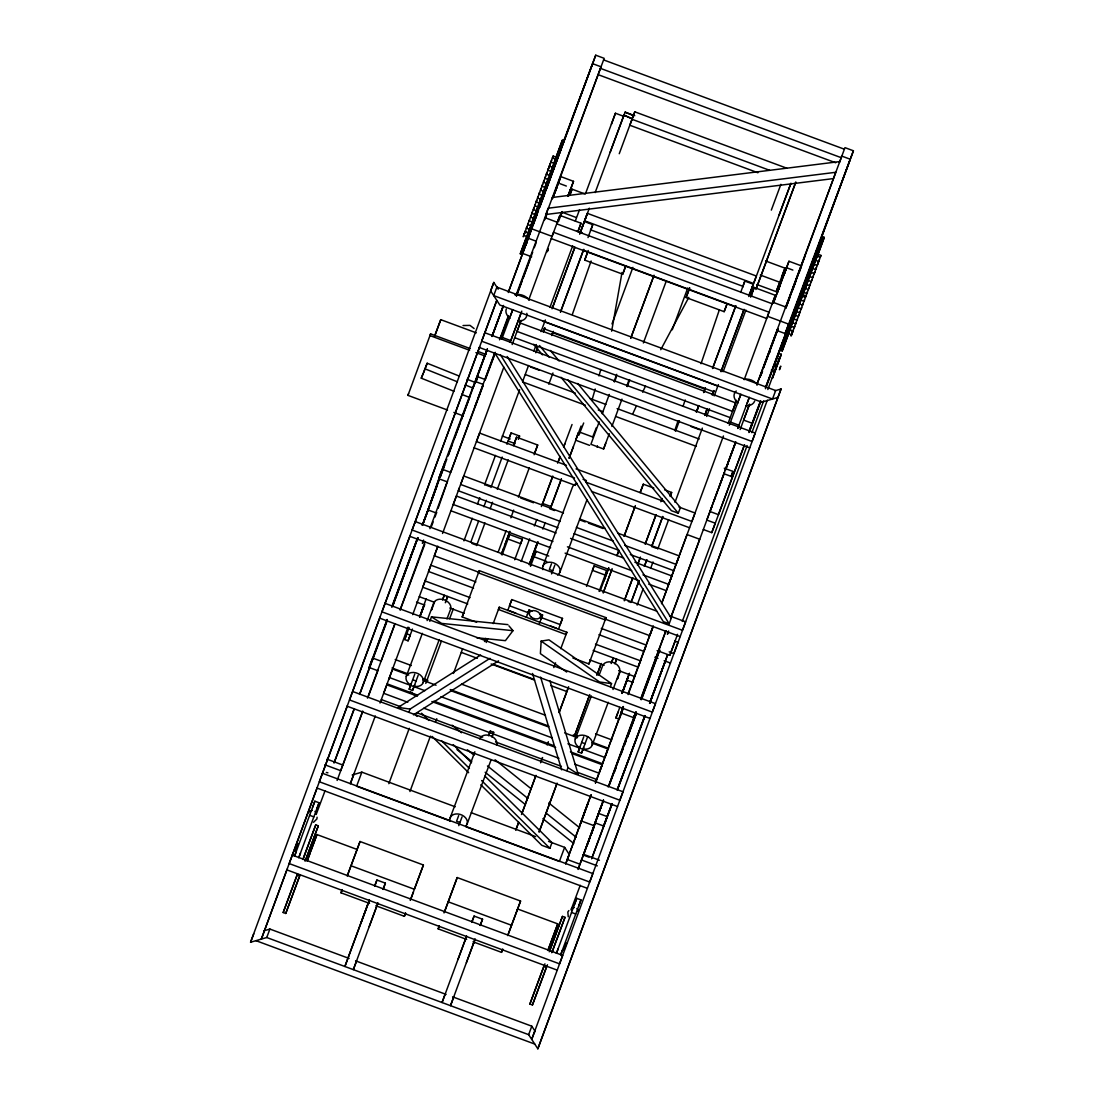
<?xml version="1.0" encoding="UTF-8"?>
<svg xmlns="http://www.w3.org/2000/svg" width="1104" height="1104" viewBox="0 0 1104 1104"><rect width="100%" height="100%" fill="white"/><g stroke="black" fill="none" stroke-linecap="round" stroke-linejoin="round"><path stroke-width="1.5" d="M610.429 686.605L611.533 683.638L548.964 639.865L541.153 641.107L540.394 653.651L566.683 672.046M317.083 817.208L316.917 818.933L313.508 822.301M611.644 331.2L622.007 272.481M591.91 400.462L595.194 389.022M598.948 375.953L600.824 369.426M623.953 115.106L632.219 118.832L623.953 115.106L610.195 152.186M483.221 384.427L475.976 381.749L476.693 379.79M485.056 379.472L477.811 376.781L477.094 378.741M723.893 473.699L731.124 476.39L731.842 474.43M732.242 473.381L732.973 471.422L724.279 468.206M701.012 363.74L719.297 310.017M674.765 430.477L678.063 420.831M683.017 406.369L685.211 399.938M440.758 473.243L428.007 509.938L436.453 513.07M432.23 498.622L444.995 461.941M438.122 508.282L447.548 481.165M572.3 314.543L591.109 260.999M410.233 900.395L423.412 865.012L360.042 841.51L357.103 849.473L316.972 834.569L307.064 861.134M557.989 184.34L558.431 183.112L554.553 193.476M562.157 211.899L561.715 213.127L561.977 212.423M419.865 616.349L426.158 598.837M432.313 607.931L431.623 609.863L434.617 601.763M618.185 676.876L617.495 678.808L620.489 670.708M622.063 693.16L628.935 674.047M629.515 673.247L622.435 692.608L627.776 678.049M792.879 270.08L786.545 267.734L783.964 274.772M507.73 935.571L517.624 908.992L557.755 923.882L548.371 949.274M579.462 826.468L588.28 802.208L567.29 859.505L579.959 864.211L603.446 799.876M592.13 831.174L600.949 806.9L593.966 825.668L581.297 820.976L590.778 795.17M611.423 124.2L615.439 113.243L623.525 116.237M581.518 229.204L587.369 213.348L756.35 276.028L754.156 282.003M585.189 219.337L587.369 213.348M634.759 115.713L625.099 112.139L633.006 115.52M590.53 230.805L592.779 224.65L584.333 221.518L580.152 232.834M786.862 168.236L634.786 111.821L629.832 125.249L757.896 172.748M632.606 117.797L634.786 111.821M622.725 274.192L625.651 266.216L622.725 274.192L584.706 260.089L588.211 250.525M502.32 551.945L503.479 548.771M505.232 544.024L509.869 531.341L501.313 554.291M686.136 297.569L689.641 288.006L686.136 297.569L724.155 311.673L727.122 303.71L724.155 311.673M604.081 580.69L608.718 568.008M742.606 287.206L744.855 281.065L753.314 284.197L749.119 295.513M750.499 291.884L753.577 283.48L584.596 220.8M305.118 853.53L304.607 854.924L305.008 853.861M597.457 446.071L597.085 447.134L597.374 446.333M713.529 391.354L713.819 390.568L712.204 394.928M595.387 782.874L623.194 707.195M608.18 786.973L635.863 711.901M447.548 410.053L407.942 395.37L430.601 333.891L470.207 348.588M434.962 335.395L440.758 319.663L476.293 332.842M453.965 391.271L421.259 378.175L427.179 363.23L459.14 376.022M423.688 372.669L427.179 363.23M774.911 390.788L781.066 388.981L537.841 1048.8L528.65 1034.655L266.74 937.517L250.58 942.25L493.805 282.431L498.18 289.165M496.772 300.316L261.344 939.09L287.164 869.179M291.925 856.249L316.958 788.325M322.327 773.766L347.36 705.856M352.714 691.297L380.135 616.901M384.91 603.971L409.943 536.047M414.704 523.117L479.674 346.835M484.435 333.905L496.358 301.558M294.506 856.193L314.847 801.2L319.07 802.76L316.751 809.053M312.529 807.493L314.847 801.2M551.6 160.204L523.765 235.359C521.571 241.307 526.925 226.858 523.765 235.359L527.146 236.601M546.383 174.239L547.046 172.514L546.383 174.266L549.764 175.522L551.269 171.451L547.888 170.209L553.132 156.064L556.499 157.32M520.288 253.796L562.364 140.222L564.047 140.857L521.985 254.431L520.288 253.796L526.208 237.981M527.588 235.414L528.471 233.027L525.104 231.771L525.518 230.681M528.913 231.826L532.528 222.097M532.984 220.869L534.819 215.873M536.227 212.106L535.288 214.645L531.907 213.362L532.404 212.078L531.907 213.389M538.573 205.758L540.477 200.597M542.892 194.097L543.858 191.461L540.477 190.205L541.07 188.66M544.341 190.15L546.797 183.526L543.416 182.27L544.037 180.628M547.294 182.201L548.274 179.524L544.907 178.268M551.752 170.126L553.766 164.689M555.836 157.927L562.364 140.222M319.07 802.76L298.729 857.767L300.509 853.102M377.596 670.625L369.15 667.492L372.628 658.053L381.073 661.186L394.846 624.367M447.175 481.827L438.73 478.694L442.207 469.255L450.653 472.388L482.972 385.945M535.895 241.114L527.45 237.967L530.927 228.528L552.041 236.366L559.894 215.39L581.021 223.229L578.041 231.288M392.651 606.096L417.643 538.283M422.404 525.366L439.061 480.171M440.261 476.942L446.803 459.181M447.989 455.952L487.264 349.402M492.025 336.485L503.327 305.808M508.682 291.29L530.748 231.398M533.066 225.092L538.421 210.56M539.621 207.331L592.572 63.659L601.018 66.792L552.414 198.789M392.845 605.71L417.836 537.896M422.597 524.993L436.867 486.243M440.441 476.555L444.608 465.253M448.183 455.566L452.336 444.263M454.724 437.805L460.078 423.287M461.265 420.058L469.6 397.454L461.748 394.39M474.955 382.922L487.444 349.016M492.205 336.099L503.507 305.435M508.268 292.519L536.834 215.018M539.801 206.959L544.562 194.042M546.342 189.198L595.732 55.2L604.178 58.333L516.092 295.044M283.19 912.525L297.114 874.768L299.639 875.707L285.729 913.463L283.19 912.525L297.625 873.899M303.007 859.492L315.758 824.881L318.297 825.82L305.532 860.43M423.619 540.118L422.418 543.389L423.467 540.574M337.12 780.445L362.705 711.031M367.466 698.128L394.818 623.884M400.09 609.781L425.164 541.567M429.925 528.65L494.758 352.714M499.519 339.811L508.447 315.592M516.534 296.038L521.888 281.506M523.075 278.277L529.616 260.516M544.686 219.779L547.06 213.32M555.629 190.785L556.789 187.639M557.948 184.492L559.687 179.773M510.448 315.896L512.767 309.603L501.754 339.149M521.212 312.736L510.2 342.281M375.291 715.944L350.299 783.771L353.791 774.525M380.052 703.027L408.025 627.141M412.703 614.666L437.791 546.397M442.552 533.48L503.838 367.163M512.173 344.558L521.102 320.339M528.747 299.777L553.573 232.309L769.019 312.211L744.193 379.693M557.52 221.849L559.894 215.39M547.225 251.809L548.384 248.662M567.994 196.277L571.099 187.818L568.408 194.98M404.685 639.575L406.838 633.862L410.219 635.104L408.066 640.831L404.685 639.575L409.142 627.514M568.298 195.491L573.514 181.332L560.846 176.626L557.824 184.713M572.051 189.17L569.733 195.463L572.051 189.17L584.954 193.959M408.066 640.831L412.441 629.073M419.63 617.371L424.405 604.454M429.842 621.317L431.485 616.86L507.909 624.629M414.676 684.825L412.565 690.469L409.198 689.213L414.773 674.13M463.956 540.85L472.277 518.273M477.439 504.155L479.812 497.711M484.573 484.808L495.448 455.4M500.609 441.283L519.625 389.684M522.592 381.625L528.54 365.507M533.881 350.989L536.268 344.545M541.015 331.642L545.362 319.967M549.93 307.464L572.7 245.806M442.538 599.941L444.277 595.222L442.704 599.444M543.292 332.056L543.72 330.896M544.12 329.848L544.838 327.888L543.637 331.159M535.909 352.438L537.703 347.581M543.679 331.421L544.879 328.192M552.055 308.803L574.77 247.379M412.565 690.469L418.154 675.386M445.34 602.756L447.658 596.464L445.561 602.108M369.523 903.389L341.012 892.819L342.185 889.631M347.456 875.306L360.042 841.51M347.194 876.024L357.103 849.445M470.856 542.009L478.625 521.074M483.856 506.736L486.298 500.236M490.949 487.499L502.182 457.042M506.915 444.222L511.124 432.906L519.57 436.039L518.397 439.254M508.765 439.323L511.124 432.906M408.991 712.039L410.081 709.072L489.997 658.343M552.138 334.553L553.325 331.324M560.501 311.935L583.533 249.752M588.004 237.581L592.779 224.65M388.829 783.688L409.267 728.323M425.785 683.404L441.462 640.982M449.632 618.709L453.385 608.635M476.638 545.555L484.973 522.91M490.162 508.723L492.55 502.251M497.311 489.307L508.226 459.83M513.595 445.271L516.575 437.184L537.689 445.022L534.115 454.724M476.624 622.297L462.19 616.943L479.274 570.63L605.999 617.647L588.929 663.959L572.879 657.998M548.812 384.233L552.966 372.986M369.233 900.422L344.89 966.497L369.426 900.022M374.615 886.319L376.933 880.026L385.379 883.159L383.06 889.451M409.943 791.527L430.394 736.161M435.583 721.975L436.77 718.732M453.454 673.454L462.576 648.821M498.166 552.138L506.101 530.748M510.862 517.804L513.664 510.089M518.438 497.145L529.34 467.668M502.044 555.05L509.648 534.543L522.316 539.249L514.726 559.756M377.885 903.155L353.335 969.629L356.495 961.17M484.518 641.534L485.705 638.333M486.229 642.5L487.651 638.678M493.198 623.622L499.256 607.2L566.849 632.275L560.777 648.697M541.374 506.57L542.533 503.424L550.979 506.557M611.975 323.955L632.909 267.375M507.743 610.595L511.814 599.582L562.502 618.378L558.445 629.39M529.175 564.682L536.737 544.244M531.838 557.768L537.662 542.05M576.923 436.687L575.957 439.295L576.26 438.509M577.447 435.293L578.413 432.685L578.11 433.472M530.5 566.338L536.061 551.324L548.743 556.03M404.368 916.32L405.541 913.132L404.368 916.32L375.857 905.735M527.422 614.39L529.051 609.974L532.059 611.092M599.21 421.769L590.916 444.291L603.584 448.997L605.696 443.353M602.177 413.738L609.298 394.432M614.031 381.57L616.736 374.325M614.542 381.901L616.336 377.044M630.701 338.252L654.023 275.213M630.77 338.141L653.389 277.049M488.548 735.775L490.286 731.055L493.667 732.311L491.929 737.03M458.781 825.64L462.052 816.863M551.558 573.901L554.829 565.124M540.946 619.399L542.561 614.997L539.566 613.879M603.584 448.997L609.256 433.706M611.892 426.475L621.966 399.137M626.713 386.262L629.073 379.831M627.224 386.593L629.763 379.831M643.37 342.958L666.098 281.534M466.675 939.435L438.164 928.85L439.337 925.676M444.029 912.939L457.208 877.556L520.564 901.057L517.045 910.607M457.208 877.556L444.401 912.194M672.267 329.779L687.778 287.978M553.822 667.575L555.56 662.855M586.541 586.39L594.131 565.883L606.814 570.589L599.113 591.427M471.767 922.364L474.085 916.072L482.545 919.204L480.212 925.497M475.037 939.2L450.501 1005.675L453.661 997.216M516.148 829.076L518.535 822.604M521.516 814.517L535.826 775.698M540.587 762.767L542.381 757.91M547.142 744.965L548.343 741.736M559.066 712.618L568.601 686.743M603.184 592.931L612.127 568.67M616.888 555.726L618.682 550.882M624.05 536.323L635.366 505.591M515.734 830.332L518.714 822.245M522.289 812.53L536.006 775.339M541.36 760.78L542.561 757.537M559.245 712.259L568.187 687.985M603.364 592.558L611.713 569.912M617.067 555.367L618.861 550.51M624.229 535.951L634.952 506.833M640.32 492.274L643.301 484.187L653.858 488.106M675.551 431.236L679.415 420.748M539.056 832.057L556.94 783.536M574.232 736.63L589.729 694.582M596.878 675.165L601.059 663.849M624.298 600.769L632.647 578.123M637.422 565.179L640.403 557.092M645.164 544.148L655.9 515.044M539.235 831.698L557.12 783.164M574.411 736.258L589.315 695.824M597.057 674.806L601.238 663.476M624.478 600.397L632.827 577.751M637.601 564.806L639.989 558.348M645.343 543.789L656.08 514.671M660.841 501.727L662.041 498.497M696.445 411.971L698.832 405.513L696.431 412.027M703.607 392.582L705.401 387.739M712.577 368.336L735.609 306.153M740.674 292.381L744.855 281.065M566.89 770.606L567.98 767.639L540.587 677.111M473.023 941.781L501.533 952.352L502.706 949.178M507.978 934.853L520.564 901.057M631.378 601.542L639.064 580.704L565.096 553.132M644.391 566.283L646.751 559.866M652.064 545.445L662.704 516.589M632.054 599.858L639.147 580.621M644.46 566.186L646.834 559.783M652.147 545.348L662.786 516.493M670.473 495.655L671.646 492.453L664.608 489.845M583.657 747.505L581.546 753.135L578.165 751.879L583.754 736.81M611.519 662.607L613.258 657.887L611.147 663.532M704.89 415.118L707.278 408.646L704.89 415.159M712.273 394.735L713.86 390.871M721.022 371.468L744.068 309.299M581.546 753.135L587.659 736.658M614.9 663.863L616.639 659.143L615.052 663.38M637.16 605.089L643.094 588.97M650.629 568.408L653.016 561.95M657.763 549.061L668.651 519.639M674.999 502.306L702.337 428.131M706.684 416.456L709.458 408.784M714.219 395.894L718.373 384.606M723.134 371.703L745.904 310.045M750.651 297.142L754.211 287.468L775.339 295.306L772.372 303.365M623.18 708.63L619.275 719.173L615.894 717.931L619.799 707.374M756.847 284.501L776.209 291.677L784.958 268.148L765.596 260.972M635.38 713.087L633.655 717.655L620.986 712.949L623.36 706.532M628.121 693.671L653.126 626.175M782.06 276.014L784.958 268.148M565.745 863.687L591.247 794.687M595.498 782.943L623.47 707.057M628.148 694.568L652.864 627.017M723.451 435.97L661.558 603.709L687.047 534.557L699.715 539.263L670.556 618.019M728.129 423.301L736.547 400.255M783.743 275.407L788.96 261.248L801.628 265.94M729.289 425.219L730.448 422.073L738.893 425.206L737.734 428.352M738.562 400.504L740.881 394.211L729.868 423.757M747.008 403.636L749.326 397.343L737.734 428.449M547.86 950.447L557.755 923.882M577.999 869.428L585.12 850.439M633.655 717.655L635.449 712.839M640.61 699.039L665.795 630.867M578.372 868.503L580.29 863.3M583.271 855.227L603.488 800.345M608.759 786.255L636.125 712.011M640.886 699.094L665.947 630.881M670.625 618.406L735.554 442.042M740.149 429.539L749.23 404.906M756.875 384.358L844.974 147.646L853.42 150.779L777.161 357.696M641.893 698.556L659.737 650.132M769.171 353.349L770.316 350.078M776.871 332.304L778.058 329.061M785.8 308.057L835.769 172.293L548.15 208.214L545.831 214.507L833.451 178.586M839.482 162.398L841.8 156.106L850.259 159.238L773.987 366.183M529.892 1004.033L543.817 966.276L546.342 967.214L532.432 1004.971L529.892 1004.033L544.934 963.806M549.709 950.999L562.46 916.389L565 917.327L556.871 939.352M668.624 631.005L667.423 634.262L667.796 633.282M552.235 951.938L554.249 946.307M578.662 906.205L580.98 899.912L576.757 898.352L556.416 953.345L558.196 948.681M574.439 904.645L576.757 898.352M595.194 822.88L603.64 826.013L607.117 816.574L598.672 813.441L603.46 800.635M703.303 529.506L711.763 532.639L715.24 523.199L706.795 520.067L712.287 505.494M776.678 330.427L785.137 333.56L788.615 324.121L767.487 316.282L775.339 295.306M649.745 703.303L667.603 654.838L649.525 703.4M649.925 702.903L665.381 660.979M788.118 335.133L782.198 350.948L780.514 350.327L822.577 236.753L824.274 237.374L817.153 256.694M822.577 236.753L788.794 328.178M788.656 332.249L789.539 329.861L792.92 331.117M789.981 328.675L791.775 323.831M797.281 308.941L792.217 322.63L795.598 323.886L796.053 322.672L795.611 323.858M801.062 298.729L814.835 261.524M817.898 263.649L820.948 255.41L817.567 254.155L815.332 260.185L818.713 261.441L819.416 259.55M657.142 650.601L669.824 655.293L677.552 634.331M682.3 621.414L747.118 445.574M751.865 432.671L763.678 400.835M767.846 389.533L775.574 368.57M776.761 365.341L779.728 357.268L774.456 371.372L771.296 370.185M782.198 350.948L824.274 237.374M777.257 365.3L781.315 354.287L778.775 353.349L765.514 388.732M805.879 287.275L807.065 284.045M580.98 899.912L560.639 954.919L562.419 950.24M818.713 261.413L791.596 334.691C789.457 340.501 794.742 326.232 791.596 334.691L788.215 333.436M767.308 400.228L531.714 1039.375L534.874 1030.915M537.841 1048.8L781.066 388.981M296.383 847.334C291.884 859.367 301.019 834.845 296.521 846.878M334.36 762.022L354.163 708.74M359.573 694.264L387.159 619.937M391.975 607.062L417.74 537.593M422.556 524.717L427.966 510.186M307.588 859.961L310.072 853.254M310.707 851.308L316.972 834.569M342.82 765.155L362.609 711.873M368.005 697.342L378.203 669.893M419.865 616.653L424.46 604.302M535.799 352.756L537.11 349.264M552.649 307.381L574.908 247.296M551.862 335.354L553.035 332.194M560.501 312.128L583.809 249.297M619.247 153.718L632.399 118.252M521.185 561.494L529.63 538.821M534.377 525.946L536.806 519.501M542.188 504.997L552.373 477.48M558.334 461.513L560.17 456.476L557.589 463.156M563.771 446.789L564.972 443.56M576.799 437.046L577.571 434.935M529.644 564.627L538.09 541.954M542.837 529.078L545.266 522.634M550.634 508.13L561.425 478.998M569.222 457.994L573.418 446.692M578.965 435.059L583.685 422.998M712.577 368.529L735.885 305.711M771.323 210.119L780.887 184.327M696.914 410.729L698.666 405.982M703.938 391.768L705.111 388.608M721.022 371.662L743.875 309.976M779.176 214.866L790.947 183.195L748.774 296.507M704.78 415.435L707.112 409.115M622.063 693.409L627.803 677.98M724.348 472.871L709.982 511.511L718.442 514.643L744.206 445.395M725.549 469.655L735.719 442.29M760.256 376.285L762.091 371.427M763.25 368.225L777.658 329.572M785.993 307.05L798.592 273.226M748.954 432.533L760.366 401.925M765.707 387.463L807.052 276.359M565.193 946.528C569.692 934.508 560.556 959.031 565.041 946.997M780.045 368.046C777.782 374.118 782.391 361.726 780.128 367.811M430.601 333.891L429.967 335.588L469.573 350.272M407.942 395.37L408.577 393.673M434.521 336.361L440.758 319.663M493.805 282.431L490.645 290.89L499.836 305.021L761.746 402.173L777.892 397.44M250.58 942.25L253.741 933.791M294.533 856.221L296.286 851.529M527.45 237.967L595.732 55.2M266.74 937.517L269.9 929.057L349.112 958.438M521.985 254.431L526.718 241.776M523.255 251.726L522.62 253.423L531.673 256.777M526.415 243.266L527.05 241.583M438.73 478.694L487.209 349.03M491.887 336.389L503.258 305.974M526.07 244.688L527.132 241.873M473.547 386.662L475.12 382.426L467.13 379.224M369.15 667.492L387.104 619.468M391.782 606.827L417.629 537.841M422.294 525.2L434.272 493.184M334.029 763.085L354.384 708.658M359.656 694.416L387.187 620.779M316.172 814.49L325.087 790.657M303.131 858.677L315.758 824.881M305.063 861.217L318.297 825.82M475.327 405.651L476.597 402.27M478.336 397.55L483.166 384.62M484.601 380.48L495.241 352.314M500.678 337.769L508.53 316.765M516.382 295.762L532.694 252.14M534.267 247.71L536.075 242.866M545.141 218.633L546.949 213.79M552.994 197.63L556.623 187.942M285.729 913.463L300.164 874.837M485.374 379.541L494.951 353.929M500.926 337.921L508.116 318.711M400.228 609.96L424.764 544.341M431.347 526.732L433.141 521.93M434.935 517.127L436.729 512.325M521.792 311.135L510.779 340.598L502.334 337.451M558.417 221.725L562.046 212.023M568.077 195.877L573.514 181.332M547.543 251.105L548.177 249.421M560.473 216.453L562.281 211.609M459.374 487.94L458.326 490.756L558.003 527.726M425.661 579.393L422.735 587.218L467.751 603.929M437.846 546.356L434.341 555.754L479.357 572.452M388.732 679.622L389.795 676.807M455.207 806.776L361.864 772.151L356.592 786.241L449.935 820.865M575.308 221.035L579.503 209.774M585.493 193.683L615.439 113.243M406.286 676.352L422.363 633.337M427.124 620.586L433.679 603.06A9.011 6.707 20.5 0 1 444.443 599.9A9.011 6.707 20.5 0 1 450.57 609.339L446.996 618.889M577.861 231.688L581.021 223.229M409.198 689.213L411.295 683.569M579.655 234.227L589.329 208.201M595.153 192.593L625.099 112.139M341.012 892.819L342.143 889.783M551.793 335.547L552.842 332.718L704.918 389.132L703.869 391.948M423.177 682.617L439.254 639.602M513.415 445.643L516.575 437.184M518.563 438.743L519.57 436.039M584.706 260.089L587.673 252.126M479.274 570.63L478.432 572.893L605.158 619.896L605.999 617.647M462.19 616.943L463.031 614.693M534.529 453.468L537.689 445.022M360.801 923.427L369.481 899.953M374.642 886.153L376.933 880.026M369.247 926.56L377.927 903.086M383.088 889.286L385.379 883.159M499.256 607.2L498.415 609.463L565.993 634.538L566.849 632.275M542.064 504.804L552.773 476.045M563.606 447.051L572.038 424.502M511.814 599.582L509.496 605.779L528.499 612.83M550.51 507.95L561.356 478.957M569.043 458.243L581.09 426.034M536.061 551.324L534.032 556.761L546.715 561.453M423.412 865.012L414.345 889.258L350.975 865.757M410.605 899.65L413.434 892.073M542.947 566.076L572.452 487.168A9.011 6.707 20.5 0 1 577.268 483.455M450.17 817.816L474.858 751.783M526.373 617.205L529.051 609.974M551.448 563.868L549.35 569.512L552.718 570.754M458.671 815.608L456.573 821.238L459.94 822.494M488.713 735.278L490.286 731.055M492.08 736.534L493.667 732.311M539.359 623.622L542.561 614.997M559.852 572.355L586.942 499.877M467.075 824.081L491.156 759.662M438.164 928.85L439.295 925.828M562.502 618.378L560.183 624.588L541.167 617.536M464.922 940.594L466.647 935.985L442.042 1002.542L445.202 994.083M471.794 922.199L474.085 916.072M457.967 959.473L466.564 936.482M600.162 590.957L608.732 567.953M640.141 492.646L643.301 484.187M473.368 943.727L475.093 939.118M480.24 925.331L482.545 919.204M466.412 962.605L475.01 939.614M588.929 663.959L589.771 661.696M575.253 739.018L591.33 696.017M599.072 675.303L602.646 665.74A9.011 6.707 20.5 0 1 613.424 662.579A9.011 6.707 20.5 0 1 619.551 672.005L612.996 689.531M670.142 496.51L671.646 492.453M501.533 952.352L502.665 949.33M578.165 751.879L580.276 746.249M751.051 295.927L754.211 287.468M756.323 288.185L795.86 181.994L755.895 289.483M480.833 784.806L541.774 845.305L549.875 848.3L551.972 842.669L484.946 776.126M561.039 377.306L671.398 510.669L678.284 513.222L680.395 507.578L577.682 383.461M592.144 745.283L608.235 702.282M548.536 841.4L564.627 847.361L559.369 861.451L466.026 826.827M776.209 291.677L779.134 283.852M773.255 303.255L788.96 261.248M773.504 302.827L780.142 285.053M779.838 285.867L777.147 293.043L786.545 267.734M641.107 659.309L638.181 667.133L593.165 650.435M653.292 626.272L649.773 635.669L604.757 618.971M607.545 750.43L604.923 757.468L567.939 743.765M565.717 863.825L569.222 854.427L564.627 847.361M749.616 404.092L743.627 420.1L752.072 423.232L749.174 431.098L760.573 400.655M756.792 384.882L777.74 328.854M785.524 308.044L805.271 255.231M725.397 469.793L735.788 442.042M759.952 377.416L762.367 370.958M763.582 367.729L777.478 330.565M785.924 307.947L790.16 296.645M792.575 290.173L795.598 282.1M799.213 272.412L801.035 267.554M714.205 500.222L715.406 497.007M716.11 494.965L717.379 491.584M718.759 488.051L724.555 472.319M725.342 470.442L727.853 463.873M761.249 374.394L762.56 371.027M769.129 353.432L770.33 350.203M494.633 352.687L663.311 621.593L669.176 623.774L671.287 618.13L507.178 356.495M583.381 855.117L595.332 823.032M608.842 786.227L636.373 712.591M641.162 699.784L659.709 650.159M587.356 844.491L589.798 837.964L587.466 844.325M590.944 834.886L593.938 826.882M614.279 772.455L616.073 767.653M620.862 754.846L623.263 748.443M624.45 745.241L626.258 740.439M627.445 737.237L636.428 713.225M591.054 834.721L594.049 826.717M627.555 737.086L636.539 713.074M549.226 951.786L562.46 916.389M551.765 952.724L565 917.327M532.432 1004.971L547.474 964.744M785.137 333.56L853.42 150.779M765.362 387.849L813.731 258.364M789.581 323.831L790.216 322.133M793.376 313.674L794.011 311.99M711.763 532.639L744.565 444.76M749.354 431.954L760.835 401.373M780.307 349.002L780.942 347.305M784.102 338.859L784.737 337.162M801.394 292.45L804.554 283.99M783.757 340.28L785.869 334.636M571.334 909.13L580.235 885.298M780.514 350.327L786.434 334.512M591.827 858.25L611.906 803.767M617.26 790.036L644.819 715.723M603.64 826.013L612.016 803.602M617.398 789.194L644.929 715.558M649.718 702.751L665.284 661.13M591.606 858.829L612.071 804.25M617.343 789.995L644.984 716.206M776.057 368.515L772.414 378.258L777.092 365.562L774.097 364.444M781.315 354.287L776.471 367.246L773.462 366.128M669.824 655.293L675.082 641.203M528.65 1034.655L531.811 1026.209L452.585 996.815M509.648 534.543L507.978 539.014L520.646 543.72L522.316 539.249M594.131 565.883L592.462 570.354L605.13 575.06L606.814 570.589M620.986 712.949L623.277 706.85M550.068 164.33L549.378 166.166L552.759 167.422M553.132 156.064L552.4 157.982L555.781 159.238L554.263 163.351L550.896 162.067M475.976 381.749L477.811 376.781M420.265 615.797L424.502 604.537M615.894 717.931L618.047 712.204M731.124 476.39L732.973 471.422M817.567 254.155L816.85 256.073L820.231 257.329L820.948 255.41M815.704 269.569L816.38 267.748L815.704 269.542L812.323 268.3M817.898 263.663L817.195 265.512L813.827 264.229M536.144 201.935L536.696 200.486L536.144 201.922L539.525 203.191M537.579 198.044L538.131 196.581L537.579 198.058L540.96 199.313L542.409 195.394L539.028 194.138L539.594 192.634L539.014 194.152M542.547 184.658L541.94 186.272L545.321 187.528M544.893 178.296L545.542 176.585M547.888 170.209L548.55 168.429M529.63 563.592L531.286 559.217M806.858 293.485L807.424 291.98L806.845 293.498L803.477 292.229M808.887 288.006L808.294 289.565L804.926 288.296M810.377 284.004L809.756 285.619L806.389 284.335M811.868 279.974L811.233 281.63L807.866 280.361M813.358 275.931L812.71 277.628L809.342 276.359M814.214 273.585L814.862 271.86L814.2 273.613L810.833 272.329M527.781 224.54L528.236 223.339L527.781 224.512L531.148 225.796M529.133 220.855L529.603 219.641M530.996 215.873L530.513 217.143L533.894 218.399M533.812 208.256L533.301 209.608L536.682 210.864L538.103 207.014L534.722 205.772L535.247 204.392M794.963 315.206L795.446 313.964L794.963 315.233L798.344 316.489L798.813 315.22M797.433 318.973L796.964 320.201L793.583 318.932M799.738 312.708L800.221 311.425L799.724 312.736L796.357 311.452M801.131 308.927L801.642 307.602L801.131 308.954L797.75 307.671L800.593 300.012L803.96 301.282L804.512 299.833L803.974 301.268M803.063 303.738L802.539 305.132L799.172 303.862M526.429 228.155L526.856 227.038L526.429 228.183L529.81 229.439M793.334 330.027L792.92 331.131L789.539 329.875M794.259 327.502L794.687 326.384L794.245 327.529L790.878 326.246M556.968 938.938L553.932 947.149M596.353 427.69L592.682 436.963L580.014 432.257M421.259 378.175L423.08 374.049M632.785 413.821L636.318 406.093M642.68 392.182L645.509 386M660.758 349.706L688.786 297.39M568.836 910.593L567.842 912.001L568.243 916.789M508.93 625.844L512.987 630.674L505.411 640.665L476.693 637.753M480.613 655.045L398.116 707.416L410.081 709.072M413.462 714.881L498.553 660.868M352.176 774.994L361.864 772.151M263.746 930.865L269.9 929.057M463.031 325.528L470 325.39L474.113 328.55M552.166 197.492L839.771 161.57M512.987 630.674L441.655 623.415L431.485 616.86M611.533 683.638L599.555 681.982L541.153 641.107M326.329 772.469L327.902 772.8M603.598 59.906L844.394 149.219M600.438 68.365L841.22 157.679M598.12 74.658L835.673 162.771M632.012 119.273L769.681 170.333M560.018 183.706L566.352 186.052M547.584 179.773L549.268 180.394M807.797 276.29L809.494 276.925M760.325 275.062L779.686 282.238M802.594 294.658L805.961 295.927L805.396 297.404L802.028 296.134M563.302 212.713L576.205 217.488M590.461 229.77L743.337 286.474M544.645 217.571L557.313 222.277M772.759 302.192L785.427 306.884M577.157 230.888L582.001 232.682M748.471 294.423L751.7 295.624M556.733 223.85L772.179 303.766M529.147 220.841L532.514 222.111M583.505 250.208L735.995 306.774M551.255 238.602L766.7 318.518M525.09 231.785L528.471 233.041M543.168 321.333L717.724 386.083M544.079 328.826L713.791 391.768M514.726 337.714L730.172 417.629M479.371 347.512L749.74 447.796M530.527 366.983L538.987 370.116M691.063 426.53L699.508 429.663M478.129 351.514L486.05 354.453M475.907 352.618L485.415 356.15M525.394 374.573L575.281 393.079M589.757 398.447L605.861 404.409M617.122 408.59L699.191 439.033M522.606 381.915L585.368 405.196M598.244 409.97L603.06 411.764M615.935 416.539L696.403 446.389M576.895 440.662L589.564 445.354M453.882 412.413L463.376 415.932M502.279 436.025L510.2 438.964M508.088 441.02L515.14 443.629M566.435 465.308L479.619 433.099L476.459 441.559L574.522 477.935M576.081 468.883L664.511 501.685M678.974 507.053L695.051 513.015L691.891 521.474L585.782 482.117M583.064 479.315L586.445 480.571M474.14 447.851L575.419 485.429M591.496 491.39L689.572 527.767M563.482 512.987L463.804 476.003L460.644 484.463L560.321 521.433M579.559 518.949L605.282 528.485M618.143 533.26L679.25 555.919L676.09 564.379L624.629 545.293M485.029 484.766L489.872 486.56M520.577 497.959L533.508 502.748M549.668 508.751L554.525 510.545M580.387 520.136L585.23 521.944M588.46 523.13L603.005 528.526M651.498 546.521L656.342 548.315M576.398 527.408L613.382 541.112M574.08 533.701L619.096 550.399M630.356 554.567L673.757 570.671M556.099 533.011L456.421 496.041L453.261 504.5L552.938 541.471M570.575 538.379L623.636 558.058M634.883 562.24L671.867 575.957L668.707 584.402L642.983 574.867M567.415 546.839L631.723 570.685M450.943 510.793L550.62 547.763M648.697 584.14L666.388 590.695M656.659 611.105L415.27 521.571L412.109 530.017L682.465 630.301L685.639 621.842L669.535 615.88M471.919 543.444L476.141 545.017M628.217 601.418L631.033 602.467M409.791 536.309L680.147 636.594M674.944 641.148L678.049 642.307L673.826 653.568L669.19 651.857M475.879 581.891L430.864 565.193L428.531 571.486L473.561 588.184M601.28 628.411L646.295 645.109L643.977 651.401L598.961 634.703M654.865 657.266L657.956 658.412M664.153 660.716L670.349 663.021M509.979 610.967L515.899 613.162M550.537 626.009L556.444 628.204M425.054 580.925L470.069 597.623M595.484 644.143L640.499 660.841M419.258 596.671L433.734 602.025M449.811 608L464.273 613.369M589.688 659.875L604.15 665.243M618.626 670.611L634.703 676.573M416.539 602.094L424.626 605.089M626.589 680.009L633.047 682.41M379.638 618.13L649.994 718.414M461.32 652.409L477.314 658.343M493.295 664.263L533.26 679.084M550.841 685.612L566.821 691.532M491.114 663.987L534.571 680.105M395.204 659.543L411.364 665.533M461.472 684.121L545.5 715.282M595.594 733.87L611.754 739.859M423.605 678.712L427.828 680.271M574.273 734.602L577.088 735.637M392.044 667.989L408.204 673.992M422.749 679.388L427.607 681.182M450.225 689.572L548.798 726.142M573.045 735.126L576.274 736.327M592.434 742.33L608.594 748.319M408.715 675.068L392.638 669.107L389.477 677.566L424.847 690.676M423.191 680.437L436.052 685.211M450.515 690.58L548.591 726.956M564.668 732.918L577.53 737.693M592.006 743.061L608.083 749.023M412.675 679.774L416.056 681.016M581.642 742.44L585.023 743.696M440.924 696.652L551.862 737.789M387.159 683.859L417.698 695.189M433.775 701.15L554.36 745.876M570.437 751.838L602.605 763.775M417.381 696.169L386.842 684.839L383.681 693.298L407.79 702.241M431.857 701.537L555.657 747.463M571.734 753.425L602.273 764.755L599.113 773.214L575.005 764.258M423.867 708.202L558.928 758.296M381.363 699.591L400.655 706.739M416.732 712.715L482.641 737.155M495.503 741.929L561.425 766.383M577.502 772.345L596.795 779.507M347.167 706.229L617.522 806.513M326.963 759.152L342.806 765.031L340.694 770.675L324.852 764.796M471.298 812.737L535.661 836.625M583.588 854.344L599.431 860.223M584.789 855.628L589.012 857.201M581.477 859.988L597.319 865.853M317.014 788.049L587.369 888.334M309.575 815.29L313.812 816.863M571.486 912.442L575.722 914.002M448.141 901.789L511.511 925.29M286.861 869.869L557.216 970.14M355.585 960.839L446.126 994.414M255.962 940.663L534.778 1044.08M424.736 368.736L457.442 381.832M465.226 384.951L473.023 388.07M567.98 767.639L578.151 774.194L549.875 680.726M410.467 691.725L415.835 696.044M452.088 725.19L461.486 732.752M495.047 759.745L531.3 788.891M548.757 802.925L579.641 827.752M467.351 749.754L474.058 755.164M487.485 765.955L527.767 798.344M546.577 813.455L576.109 837.205M456.973 749.575L471.739 761.456M485.167 772.248L525.449 804.637M542.906 818.671L573.79 843.497M421.562 713.212L428.876 720.47M453.247 744.662L471.532 762.809M414.58 714.012L417.022 716.427M441.393 740.618L469.421 768.453M481.62 780.556L549.875 848.3M432.078 736.409L468.634 772.703M550.358 350.465L559.093 361.022M539.511 345.538L549.337 357.42M567.925 379.859L678.284 513.222M533.715 344.296L542.464 354.867M531.811 1026.209L535.302 1031.591M500.512 354.867L669.176 623.774M532.514 673.468L561.688 769.861M410.992 685.142A9.011 6.707 20.5 0 1 408.935 673.399A9.011 6.707 20.5 0 1 423.067 678.643A9.011 6.707 20.5 0 1 413.89 686.219M579.959 747.822A9.011 6.707 20.5 0 1 577.916 736.078A9.011 6.707 20.5 0 1 592.034 741.322A9.011 6.707 20.5 0 1 582.871 748.898M542.92 569.65A9.011 6.707 20.5 0 1 553.725 562.93A9.011 6.707 20.5 0 1 557.561 575.074M450.142 821.39A9.011 6.707 20.5 0 1 460.202 814.407A9.011 6.707 20.5 0 1 465.764 826.054M479.688 738.907A9.011 6.707 20.5 0 1 490.452 735.747A9.011 6.707 20.5 0 1 496.579 745.172M526.843 313.329A10.819 8.045 20.5 0 1 517.721 321.154M509.965 318.283A10.819 8.045 20.5 0 1 506.267 308.982M514.892 294.878A10.819 8.045 20.5 0 1 529.23 300.191M754.667 401.111A10.819 8.045 20.5 0 1 745.835 405.775M738.079 402.891A10.819 8.045 20.5 0 1 736.23 390.995M744.248 379.21A10.819 8.045 20.5 0 1 757.344 384.813M309.424 811.978A3.602 2.677 20.5 0 1 312.363 810.419M314.944 811.385A3.602 2.677 20.5 0 1 316.282 813.427M571.237 910.179A3.602 2.677 20.5 0 1 574.273 907.571M576.854 908.537A3.602 2.677 20.5 0 1 578.082 911.628M496.869 287.137L493.709 295.596L772.51 399.013L775.67 390.554L496.869 287.137M484.863 332.759L481.689 341.219L752.059 441.503L755.219 433.044L484.863 332.759M385.117 603.377L381.956 611.837L652.326 712.121L655.486 703.662L385.117 603.377M352.645 691.49L349.485 699.936L619.841 800.221L623.015 791.775L352.645 691.49M322.492 773.297L319.332 781.756L589.702 882.041L592.862 873.581L322.492 773.297M292.339 855.117L289.179 863.563L559.549 963.847L562.709 955.402L292.339 855.117M520.205 322.975L517.045 331.421L732.49 411.337L735.65 402.877L520.205 322.975M531.01 616.915A5.851 3.905 20.2 0 0 540.436 616.805A5.851 3.905 20.2 0 0 533.384 610.567A5.851 3.905 20.2 0 0 531.01 616.915"/></g></svg>
